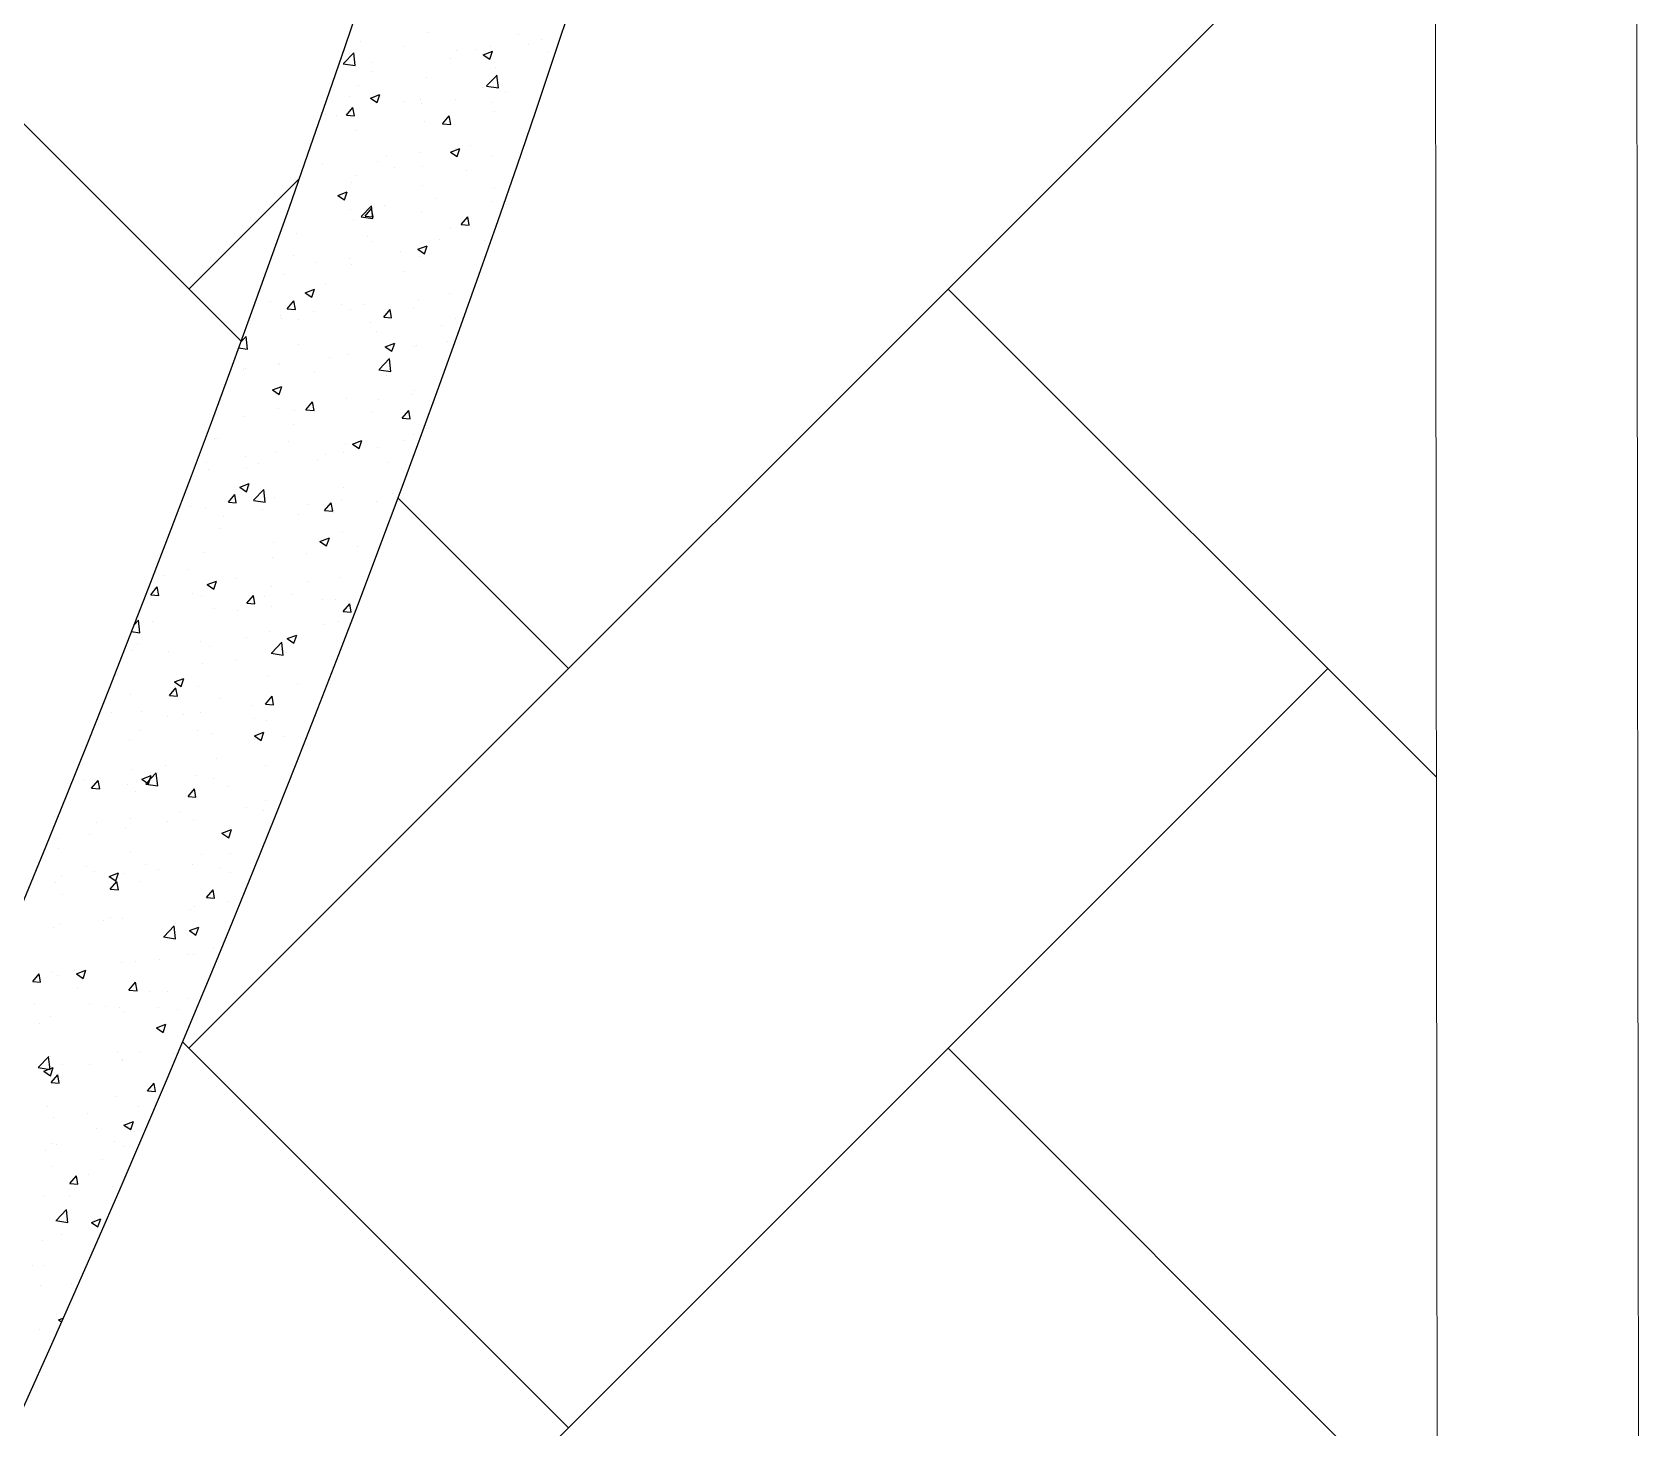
# Model space of a CAD drawing. Header units: millimetres. Extents: x 331487 to 517269, y 198509 to 399936.
# Drawn here: x 420176 to 421379, y 367043 to 368083 of the extents above; entities that cross this region are included whole.
import ezdxf

# ---------------------------------------------------------------- set-up
doc = ezdxf.new("R2010")
doc.units = ezdxf.units.MM
doc.header["$MEASUREMENT"] = 0
doc.layers.add('BEAM', color=1, linetype='Continuous', lineweight=5)
doc.layers.add('COLUMN', color=6, linetype='Continuous')

msp = doc.modelspace()

# ---------------------------------------------------------------- linework, layer by layer
at = {"layer": 'BEAM', "ltscale": 750}
for p, q in [((421216.4, 372289.2), (421228.9, 362081.5)), ((421366.4, 372289.4), (421378.9, 362081.7))]:
    msp.add_line(p, q, dxfattribs=at)
at = {"layer": 'BEAM', "color": 253, "linetype": 'Continuous', "ltscale": 750}
for p, q in [((420331.6, 367853), (419735.5, 368449)), ((420292.7, 367326.1), (421141.3, 368174.6)), ((420292.7, 367891.8), (420374.9, 367973.9)), ((421222.2, 367528), (420858.4, 367891.8)), ((420575.6, 367609), (420448.4, 367736.1)), ((420292.7, 366760.4), (421141.3, 367609)), ((420575.6, 367043.3), (420288.1, 367330.8)), ((421222.9, 366961.6), (420858.4, 367326.1))]:
    msp.add_line(p, q, dxfattribs=at)
at = {"layer": 'COLUMN', "color": 2, "linetype": 'Continuous'}
for p, q in [((420470.8, 368082.8), (420470.8, 368082.8)), ((420538.7, 368081.8), (420538.7, 368081.8)), ((420407.9, 368059.8), (420415.7, 368067.9)), ((420416.7, 368058.3), (420415.6, 368067.8)), ((420420.3, 368076.4), (420420.3, 368076.4)), ((420453, 368072.8), (420453, 368072.8)), ((420492.4, 368069.3), (420492.4, 368069.3)), ((420506.4, 368070.6), (420506.4, 368070.6)), ((420512.1, 368066.4), (420519.1, 368069.1)), ((420512.1, 368066.4), (420517, 368063)), ((420517, 368063), (420519, 368069.1)), ((420517.5, 368072.6), (420517.5, 368072.6)), ((420545.9, 368073.8), (420545.9, 368073.8)), ((420555.3, 368077.5), (420555.3, 368077.5)), ((420559.8, 368068.3), (420559.8, 368068.3)), ((420407.8, 368059.7), (420416.7, 368058.3)), ((420429.3, 368060.9), (420429.3, 368060.9)), ((420429.3, 368053.8), (420429.3, 368053.8)), ((420487.6, 368063.8), (420487.6, 368063.8)), ((420521.5, 368057.1), (420521.5, 368057.1)), ((420419.1, 368043.2), (420419.1, 368043.2)), ((420469.6, 368049.6), (420469.6, 368049.6)), ((420511.5, 368041.8), (420511.5, 368041.8)), ((420514.5, 368043.1), (420523.4, 368041.7)), ((420514.6, 368043.2), (420522.4, 368051.3)), ((420523.4, 368041.7), (420522.3, 368051.2)), ((420412.1, 368035.4), (420412.1, 368035.4)), ((420428, 368034.1), (420435, 368036.8)), ((420428, 368034.1), (420433, 368030.8)), ((420433, 368030.8), (420435, 368036.8)), ((420453.2, 368031.8), (420453.2, 368031.8)), ((420465.4, 368033.2), (420465.4, 368033.2)), ((420466.1, 368029.8), (420466.1, 368029.8)), ((420491.2, 368033.1), (420491.2, 368033.1)), ((420518.8, 368030.9), (420518.8, 368030.9)), ((420529, 368038.1), (420529, 368038.1)), ((420394.9, 368021.8), (420394.9, 368021.8)), ((420403, 368021.5), (420403, 368021.5)), ((420410.1, 368021.3), (420414.9, 368027)), ((420410.1, 368021.3), (420416.1, 368020.8)), ((420416.1, 368020.8), (420414.9, 368027)), ((420481.8, 368015), (420486.7, 368020.8)), ((420487.8, 368014.5), (420486.7, 368020.8)), ((420520.3, 368023.8), (420520.3, 368023.8)), ((420417.8, 368009.9), (420417.8, 368009.9)), ((420468.4, 368016.3), (420468.4, 368016.3)), ((420481.8, 368015), (420487.8, 368014.5)), ((420464.8, 367993.7), (420464.8, 367993.7)), ((420487.7, 367993.9), (420494.7, 367996.6)), ((420487.7, 367993.9), (420492.7, 367990.5)), ((420491.4, 367996.8), (420491.4, 367996.8)), ((420492.7, 367990.5), (420494.7, 367996.6)), ((420502.7, 367998.7), (420502.7, 367998.7)), ((420392.6, 367984.3), (420392.6, 367984.3)), ((420433.1, 367986.8), (420433.1, 367986.8)), ((420439.8, 367990.4), (420439.8, 367990.4)), ((420446, 367982.1), (420446, 367982.1)), ((420467.1, 367983), (420467.1, 367983)), ((420519.1, 367990.5), (420519.1, 367990.5)), ((420413.7, 367970.9), (420413.7, 367970.9)), ((420416.6, 367976.6), (420416.6, 367976.6)), ((420499.4, 367979.8), (420499.4, 367979.8)), ((420403.7, 367961.6), (420410.7, 367964.3)), ((420403.7, 367961.6), (420408.7, 367958.3)), ((420408.7, 367958.3), (420410.7, 367964.3)), ((420467.1, 367968.6), (420467.1, 367968.6)), ((420476.4, 367959.2), (420476.4, 367959.2)), ((420520.4, 367966.4), (420520.4, 367966.4)), ((420413.5, 367950.9), (420413.5, 367950.9)), ((420421.1, 367945.7), (420429.9, 367944.3)), ((420421.2, 367945.8), (420428.9, 367953.9)), ((420424, 367946.1), (420428.8, 367951.8)), ((420424, 367946.1), (420430, 367945.6)), ((420429.9, 367944.3), (420428.8, 367953.8)), ((420430, 367945.6), (420428.8, 367951.8)), ((420438.5, 367954.2), (420438.5, 367954.2)), ((420465.9, 367949.7), (420465.9, 367949.7)), ((420495.7, 367939.8), (420500.5, 367945.6)), ((420501.7, 367939.3), (420500.5, 367945.5)), ((420517.9, 367957.2), (420517.9, 367957.2)), ((420364.1, 367936.2), (420364.1, 367936.2)), ((420372.7, 367933.5), (420372.7, 367933.5)), ((420415.4, 367943.3), (420415.4, 367943.3)), ((420487.3, 367937.2), (420487.3, 367937.2)), ((420495.7, 367939.8), (420501.7, 367939.3)), ((420426.1, 367931.2), (420426.1, 367931.2)), ((420429, 367927.2), (420429, 367927.2)), ((420463.4, 367921.4), (420470.4, 367924)), ((420463.4, 367921.4), (420468.4, 367918)), ((420468.4, 367918), (420470.4, 367924)), ((420479.5, 367929), (420479.5, 367929)), ((420513.3, 367928.1), (420513.3, 367928.1)), ((420370.6, 367917.1), (420370.6, 367917.1)), ((420387.2, 367911.5), (420387.2, 367911.5)), ((420412.2, 367914.8), (420412.2, 367914.8)), ((420414.2, 367910), (420414.2, 367910)), ((420450.1, 367919.8), (420450.1, 367919.8)), ((420464.7, 367916.4), (420464.7, 367916.4)), ((420511.2, 367915.2), (420511.2, 367915.2)), ((420362.9, 367903), (420362.9, 367903)), ((420452.9, 367905.2), (420452.9, 367905.2)), ((420379.4, 367889.1), (420386.4, 367891.8)), ((420379.4, 367889.1), (420384.3, 367885.7)), ((420384.3, 367885.7), (420386.4, 367891.8)), ((420394.6, 367895.2), (420394.6, 367895.2)), ((420487, 367888.6), (420487, 367888.6)), ((420353.2, 367882.4), (420353.2, 367882.4)), ((420366.1, 367877.1), (420371, 367882.9)), ((420366.1, 367877.1), (420372.1, 367876.6)), ((420372.1, 367876.6), (420371, 367882.9)), ((420385.9, 367875.3), (420385.9, 367875.3)), ((420406.6, 367880.1), (420406.6, 367880.1)), ((420413, 367876.7), (420413, 367876.7)), ((420423.8, 367880.3), (420423.8, 367880.3)), ((420437.9, 367870.9), (420442.7, 367876.6)), ((420443.8, 367870.3), (420442.7, 367876.6)), ((420460, 367877.9), (420460, 367877.9)), ((420463.5, 367883.1), (420463.5, 367883.1)), ((420360.9, 367872.1), (420360.9, 367872.1)), ((420361.6, 367869.7), (420361.6, 367869.7)), ((420374.3, 367869), (420374.3, 367869)), ((420427.7, 367866.7), (420427.7, 367866.7)), ((420437.9, 367870.9), (420443.8, 367870.3)), ((420481.1, 367864.5), (420481.1, 367864.5)), ((420491.1, 367870.2), (420491.1, 367870.2)), ((420331.3, 367852.1), (420335.5, 367856.5)), ((420336.5, 367846.9), (420335.4, 367856.4)), ((420374.5, 367850.2), (420374.5, 367850.2)), ((420432.8, 367860.2), (420432.8, 367860.2)), ((420439.1, 367848.8), (420446.1, 367851.5)), ((420444, 367845.5), (420446.1, 367851.5)), ((420460.6, 367849.2), (420460.6, 367849.2)), ((420462.3, 367849.8), (420462.3, 367849.8)), ((420485.7, 367852.5), (420485.7, 367852.5)), ((420329.7, 367848), (420336.5, 367846.9)), ((420397.5, 367840.9), (420397.5, 367840.9)), ((420411.8, 367843.4), (420411.8, 367843.4)), ((420434.4, 367831.8), (420442.2, 367840)), ((420439.1, 367848.8), (420444, 367845.5)), ((420443.2, 367830.4), (420442.1, 367839.9)), ((420333.3, 367831.6), (420333.3, 367831.6)), ((420334.6, 367832.6), (420334.6, 367832.6)), ((420359.6, 367835.9), (420359.6, 367835.9)), ((420360.4, 367836.4), (420360.4, 367836.4)), ((420386.7, 367829.3), (420386.7, 367829.3)), ((420434.3, 367831.7), (420443.2, 367830.4)), ((420440.1, 367827.1), (420440.1, 367827.1)), ((420355, 367816.6), (420362, 367819.3)), ((420355, 367816.6), (420360, 367813.2)), ((420360, 367813.2), (420362, 367819.3)), ((420459.4, 367813.1), (420459.4, 367813.1)), ((420461.1, 367816.5), (420461.1, 367816.5)), ((420359.2, 367803.1), (420359.2, 367803.1)), ((420371.2, 367801.5), (420371.2, 367801.5)), ((420380, 367801.9), (420384.8, 367807.7)), ((420380, 367801.9), (420386, 367801.4)), ((420386, 367801.4), (420384.8, 367807.7)), ((420410.5, 367810.1), (420410.5, 367810.1)), ((420434.3, 367809.8), (420434.3, 367809.8)), ((420451.7, 367795.6), (420456.6, 367801.4)), ((420457.7, 367795.1), (420456.6, 367801.4)), ((420333.3, 367796.5), (420333.3, 367796.5)), ((420370.4, 367790.5), (420370.4, 367790.5)), ((420428.7, 367800.5), (420428.7, 367800.5)), ((420451.7, 367795.6), (420457.7, 367795.1)), ((420312, 367780.5), (420312, 367780.5)), ((420313.8, 367780.5), (420313.8, 367780.5)), ((420367.2, 367778.2), (420367.2, 367778.2)), ((420414.7, 367776.3), (420421.7, 367779)), ((420419.7, 367773), (420421.7, 367779)), ((420452.6, 367778.6), (420452.6, 367778.6)), ((420459.8, 367783.2), (420459.8, 367783.2)), ((420334.9, 367767), (420334.9, 367767)), ((420358, 367769.8), (420358, 367769.8)), ((420394.3, 367768.6), (420394.3, 367768.6)), ((420408, 367770.3), (420408, 367770.3)), ((420409.3, 367776.8), (420409.3, 367776.8)), ((420414.7, 367776.3), (420419.7, 367773)), ((420420.6, 367776), (420420.6, 367776)), ((420433.1, 367773.6), (420433.1, 367773.6)), ((420306, 367762.3), (420306, 367762.3)), ((420307, 367757), (420307, 367757)), ((420336, 367758.5), (420336, 367758.5)), ((420344.9, 367762), (420344.9, 367762)), ((420388.3, 367764.8), (420388.3, 367764.8)), ((420441.7, 367762.5), (420441.7, 367762.5)), ((420330.7, 367744.1), (420337.7, 367746.8)), ((420330.7, 367744.1), (420335.7, 367740.7)), ((420335.7, 367740.7), (420337.7, 367746.8)), ((420340.9, 367734.4), (420348.7, 367742.5)), ((420349.7, 367732.9), (420348.6, 367742.4)), ((420408.1, 367743.6), (420408.1, 367743.6)), ((420294, 367729.6), (420294, 367729.6)), ((420304.8, 367729), (420304.8, 367729)), ((420322.2, 367733), (420327, 367738.7)), ((420322.2, 367733), (420328.1, 367732.5)), ((420328.1, 367732.4), (420327, 367738.7)), ((420340.8, 367734.3), (420349.7, 367732.9)), ((420356.8, 367736.5), (420356.8, 367736.5)), ((420381.7, 367730.9), (420381.7, 367730.9)), ((420393.9, 367726.7), (420398.7, 367732.4)), ((420399.9, 367726.2), (420398.7, 367732.4)), ((420406.8, 367734.2), (420406.8, 367734.2)), ((420432.5, 367733.6), (420432.5, 367733.6)), ((420444.6, 367739.2), (420444.6, 367739.2)), ((420318.6, 367722.6), (420318.6, 367722.6)), ((420347.3, 367727.4), (420347.3, 367727.4)), ((420374.2, 367723.6), (420374.2, 367723.6)), ((420393.9, 367726.7), (420399.9, 367726.2)), ((420400.7, 367725.1), (420400.7, 367725.1)), ((420315.9, 367713.5), (420315.9, 367713.5)), ((420390.4, 367703.8), (420397.4, 367706.5)), ((420395.4, 367700.5), (420397.4, 367706.5)), ((420406.9, 367710.3), (420406.9, 367710.3)), ((420303.6, 367695.7), (420303.6, 367695.7)), ((420355.6, 367703.2), (420355.6, 367703.2)), ((420380.5, 367694.7), (420380.5, 367694.7)), ((420390.4, 367703.8), (420395.4, 367700.5)), ((420418.3, 367699.7), (420418.3, 367699.7)), ((420292.3, 367683.1), (420292.3, 367683.1)), ((420355.4, 367691.4), (420355.4, 367691.4)), ((420264.3, 367664), (420269.1, 367669.8)), ((420270.3, 367663.5), (420269.1, 367669.8)), ((420274.5, 367678.5), (420274.5, 367678.5)), ((420306.4, 367671.6), (420313.4, 367674.2)), ((420306.4, 367671.6), (420311.3, 367668.2)), ((420311.3, 367668.2), (420313.4, 367674.2)), ((420327.9, 367676.3), (420327.9, 367676.3)), ((420354.3, 367669.9), (420354.3, 367669.9)), ((420381.2, 367674), (420381.2, 367674)), ((420405.7, 367677), (420405.7, 367677)), ((420264.3, 367664), (420270.3, 367663.5)), ((420295.6, 367665.1), (420295.6, 367665.1)), ((420302.4, 367662.4), (420302.4, 367662.4)), ((420336, 367657.8), (420340.9, 367663.5)), ((420336, 367657.8), (420342, 367657.2)), ((420342, 367657.2), (420340.9, 367663.5)), ((420348.9, 367662.9), (420348.9, 367662.9)), ((420370.1, 367663.9), (420370.1, 367663.9)), ((420392, 367660.3), (420392, 367660.3)), ((420402.3, 367660.6), (420402.3, 367660.6)), ((420407.8, 367651.5), (420412.6, 367657.2)), ((420413.7, 367650.9), (420412.6, 367657.2)), ((420251.9, 367641.7), (420255.3, 367645.1)), ((420256.3, 367635.5), (420255.2, 367645)), ((420311.7, 367653.9), (420311.7, 367653.9)), ((420329.1, 367652), (420329.1, 367652)), ((420354.1, 367655.3), (420354.1, 367655.3)), ((420407.8, 367651.5), (420413.7, 367651)), ((420249.9, 367636.5), (420256.3, 367635.5)), ((420253.4, 367643.9), (420253.4, 367643.9)), ((420266, 367643.7), (420266, 367643.7)), ((420353.1, 367636.6), (420353.1, 367636.6)), ((420366.1, 367631.3), (420373.1, 367634)), ((420371, 367627.9), (420373.1, 367634)), ((420394, 367641.9), (420394, 367641.9)), ((420404.5, 367643.7), (420404.5, 367643.7)), ((420250.7, 367622.7), (420250.7, 367622.7)), ((420254.6, 367627.7), (420254.6, 367627.7)), ((420277.4, 367621.9), (420277.4, 367621.9)), ((420301.2, 367629.1), (420301.2, 367629.1)), ((420308, 367625.5), (420308, 367625.5)), ((420335.7, 367631.9), (420335.7, 367631.9)), ((420354.2, 367620.5), (420362, 367628.6)), ((420361.4, 367623.2), (420361.4, 367623.2)), ((420363, 367619), (420361.9, 367628.5)), ((420365.7, 367620.8), (420365.7, 367620.8)), ((420366.1, 367631.3), (420371, 367627.9)), ((420302.8, 367612.6), (420302.8, 367612.6)), ((420327.8, 367615.9), (420327.8, 367615.9)), ((420354.1, 367620.4), (420363, 367619)), ((420239.7, 367604.2), (420239.7, 367604.2)), ((420282, 367599), (420289, 367601.7)), ((420282, 367599), (420287, 367595.7)), ((420287, 367595.7), (420289, 367601.7)), ((420351.9, 367603.4), (420351.9, 367603.4)), ((420373.9, 367596.9), (420373.9, 367596.9)), ((420249.5, 367589.5), (420249.5, 367589.5)), ((420278.2, 367588.8), (420283, 367594.6)), ((420278.2, 367588.8), (420284.2, 367588.3)), ((420284.2, 367588.3), (420283, 367594.5)), ((420300, 367595.9), (420300, 367595.9)), ((420315.6, 367586.9), (420315.6, 367586.9)), ((420349.9, 367582.5), (420354.7, 367588.3)), ((420355.9, 367582), (420354.7, 367588.3)), ((420235.1, 367576.6), (420235.1, 367576.6)), ((420257.3, 367576.9), (420257.3, 367576.9)), ((420276.5, 367573.1), (420276.5, 367573.1)), ((420288.5, 367574.4), (420288.5, 367574.4)), ((420301.5, 367576.4), (420301.5, 367576.4)), ((420339.4, 367581.4), (420339.4, 367581.4)), ((420349.9, 367582.5), (420355.9, 367582)), ((420256.2, 367563.2), (420256.2, 367563.2)), ((420298.8, 367562.6), (420298.8, 367562.6)), ((420309.6, 367560.9), (420309.6, 367560.9)), ((420341.7, 367558.8), (420348.7, 367561.5)), ((420341.9, 367572.1), (420341.9, 367572.1)), ((420346.7, 367555.4), (420348.7, 367561.5)), ((420350.7, 367570.1), (420350.7, 367570.1)), ((420248.2, 367556.2), (420248.2, 367556.2)), ((420341.7, 367558.8), (420346.7, 367555.4)), ((420363, 367558.7), (420363, 367558.7)), ((420376.3, 367550.3), (420376.3, 367550.3)), ((420275.2, 367537), (420275.2, 367537)), ((420313.1, 367542), (420313.1, 367542)), ((420349.5, 367536.8), (420349.5, 367536.8)), ((420369.8, 367537.3), (420369.8, 367537.3)), ((420215.2, 367525.8), (420215.2, 367525.8)), ((420220.3, 367519.9), (420225.2, 367525.6)), ((420226.3, 367519.3), (420225.2, 367525.6)), ((420250.2, 367533.7), (420250.2, 367533.7)), ((420257.7, 367526.5), (420264.7, 367529.2)), ((420257.7, 367526.5), (420262.7, 367523.2)), ((420260.7, 367523), (420268.5, 367531.2)), ((420262.7, 367523.2), (420264.7, 367529.2)), ((420269.5, 367521.6), (420268.4, 367531.1)), ((420297.5, 367529.3), (420297.5, 367529.3)), ((420311.4, 367527.2), (420311.4, 367527.2)), ((420220.3, 367519.9), (420226.3, 367519.3)), ((420247, 367522.9), (420247, 367522.9)), ((420253.1, 367517.2), (420253.1, 367517.2)), ((420260.6, 367522.9), (420269.5, 367521.6)), ((420268.6, 367523.5), (420268.6, 367523.5)), ((420292.1, 367513.6), (420296.9, 367519.3)), ((420292.1, 367513.6), (420298, 367513.1)), ((420298, 367513.1), (420296.9, 367519.3)), ((420322, 367521.3), (420322, 367521.3)), ((420286.8, 367502.5), (420286.8, 367502.5)), ((420335.4, 367505.3), (420335.4, 367505.3)), ((420348.3, 367503.5), (420348.3, 367503.5)), ((420349.9, 367510.8), (420349.9, 367510.8)), ((420223.9, 367494.2), (420223.9, 367494.2)), ((420245.8, 367489.6), (420245.8, 367489.6)), ((420248.9, 367497.5), (420248.9, 367497.5)), ((420277.1, 367495.3), (420277.1, 367495.3)), ((420296.3, 367496), (420296.3, 367496)), ((420317.4, 367486.3), (420324.4, 367489)), ((420322.4, 367482.9), (420324.4, 367489)), ((420194.5, 367482.5), (420194.5, 367482.5)), ((420218.8, 367485.3), (420218.8, 367485.3)), ((420317.4, 367486.3), (420322.4, 367482.9)), ((420195.7, 367474.7), (420195.7, 367474.7)), ((420249.1, 367472.4), (420249.1, 367472.4)), ((420302.5, 367470.2), (420302.5, 367470.2)), ((420323.6, 367471.4), (420323.6, 367471.4)), ((420197.6, 367454.8), (420197.6, 367454.8)), ((420216.8, 367461.2), (420216.8, 367461.2)), ((420222.6, 367458.1), (420222.6, 367458.1)), ((420233.4, 367454), (420240.4, 367456.7)), ((420233.4, 367454), (420238.4, 367450.7)), ((420238.3, 367450.7), (420240.4, 367456.7)), ((420244.6, 367456.3), (420244.6, 367456.3)), ((420260.5, 367463.1), (420260.5, 367463.1)), ((420270.2, 367459), (420270.2, 367459)), ((420295.1, 367462.7), (420295.1, 367462.7)), ((420315.3, 367460.3), (420315.3, 367460.3)), ((420323.6, 367456.7), (420323.6, 367456.7)), ((420193.2, 367449.3), (420193.2, 367449.3)), ((420198.6, 367440.3), (420198.6, 367440.3)), ((420234.2, 367444.6), (420239, 367450.4)), ((420234.2, 367444.6), (420240.2, 367444.1)), ((420240.2, 367444.1), (420239, 367450.4)), ((420257, 367450.3), (420257, 367450.3)), ((420305.9, 367438.4), (420310.8, 367444.1)), ((420311.9, 367437.8), (420310.8, 367444.1)), ((420293.9, 367429.4), (420293.9, 367429.4)), ((420297.3, 367432), (420297.3, 367432)), ((420305.9, 367438.4), (420311.9, 367437.9)), ((420322.4, 367435.2), (420322.4, 367435.2)), ((420196.3, 367418.7), (420196.3, 367418.7)), ((420229.2, 367421.6), (420229.2, 367421.6)), ((420234.2, 367423.6), (420234.2, 367423.6)), ((420243.4, 367423), (420243.4, 367423)), ((420274, 367409.1), (420281.8, 367417.2)), ((420282.8, 367407.6), (420281.7, 367417.1)), ((420282.6, 367419.3), (420282.6, 367419.3)), ((420293.1, 367413.8), (420300.1, 367416.4)), ((420298, 367410.4), (420300.1, 367416.4)), ((420192, 367416), (420192, 367416)), ((420273.9, 367409), (420282.8, 367407.6)), ((420293.1, 367413.8), (420298, 367410.4)), ((420271, 367392.5), (420271, 367392.5)), ((420292.7, 367396.1), (420292.7, 367396.1)), ((420296.1, 367395.8), (420296.1, 367395.8)), ((420311.2, 367400.6), (420311.2, 367400.6)), ((420176.4, 367375.7), (420181.2, 367381.4)), ((420182.3, 367375.2), (420181.2, 367381.4)), ((420190.8, 367382.7), (420190.8, 367382.7)), ((420194.5, 367380.6), (420194.5, 367380.6)), ((420207.9, 367384.2), (420207.9, 367384.2)), ((420209, 367381.5), (420216, 367384.2)), ((420209, 367381.5), (420214, 367378.1)), ((420214, 367378.1), (420216, 367384.2)), ((420242.2, 367389.7), (420242.2, 367389.7)), ((420252.8, 367390.6), (420252.8, 367390.6)), ((420176.4, 367375.7), (420182.3, 367375.2)), ((420209.8, 367370.5), (420209.8, 367370.5)), ((420248.1, 367369.4), (420252.9, 367375.2)), ((420248.1, 367369.4), (420254.1, 367368.9)), ((420254.1, 367368.9), (420252.9, 367375.2)), ((420263.1, 367368.2), (420263.1, 367368.2)), ((420276.8, 367368.7), (420276.8, 367368.7)), ((420177.5, 367359.3), (420177.5, 367359.3)), ((420218.5, 367358.6), (420218.5, 367358.6)), ((420230.8, 367357.1), (420230.8, 367357.1)), ((420240.9, 367356.4), (420240.9, 367356.4)), ((420269.8, 367356.4), (420269.8, 367356.4)), ((420291.5, 367362.8), (420291.5, 367362.8)), ((420181.6, 367344.8), (420181.6, 367344.8)), ((420189.6, 367349.4), (420189.6, 367349.4)), ((420244.7, 367353.1), (420244.7, 367353.1)), ((420284.2, 367354.8), (420284.2, 367354.8)), ((420268.7, 367341.2), (420275.7, 367343.9)), ((420268.7, 367341.2), (420273.7, 367337.9)), ((420273.7, 367337.9), (420275.7, 367343.9)), ((420239.7, 367323.1), (420239.7, 367323.1)), ((420256.7, 367323.6), (420256.7, 367323.6)), ((420281.3, 367321.9), (420281.3, 367321.9)), ((420180.4, 367311.6), (420189.3, 367310.2)), ((420180.5, 367311.7), (420188.3, 367319.8)), ((420184.7, 367309), (420191.7, 367311.7)), ((420184.7, 367309), (420189.7, 367305.6)), ((420189.3, 367310.2), (420188.2, 367319.7)), ((420188.4, 367316.1), (420188.4, 367316.1)), ((420189.7, 367305.6), (420191.7, 367311.7)), ((420189.9, 367319.7), (420189.9, 367319.7)), ((420198.3, 367313.6), (420198.3, 367313.6)), ((420218.4, 367313.6), (420218.4, 367313.6)), ((420243.2, 367317.4), (420243.2, 367317.4)), ((420243.4, 367316.9), (420243.4, 367316.9)), ((420190.2, 367300.5), (420195.1, 367306.2)), ((420190.2, 367300.5), (420196.2, 367300)), ((420196.2, 367300), (420195.1, 367306.2)), ((420262, 367294.2), (420266.8, 367300)), ((420267.9, 367293.7), (420266.8, 367299.9)), ((420238.5, 367289.8), (420238.5, 367289.8)), ((420262, 367294.2), (420267.9, 367293.7)), ((420187.2, 367282.8), (420187.2, 367282.8)), ((420192.1, 367274.2), (420192.1, 367274.2)), ((420217.1, 367277.5), (420217.1, 367277.5)), ((420255, 367282.5), (420255, 367282.5)), ((420223.8, 367266.3), (420223.8, 367266.3)), ((420244.4, 367268.7), (420251.4, 367271.4)), ((420244.4, 367268.7), (420249.4, 367265.4)), ((420249.4, 367265.4), (420251.4, 367271.4)), ((420252.5, 367264), (420252.5, 367264)), ((420186, 367249.5), (420186, 367249.5)), ((420191.5, 367255.1), (420191.5, 367255.1)), ((420194.2, 367254), (420194.2, 367254)), ((420237.3, 367256.6), (420237.3, 367256.6)), ((420244.9, 367252.9), (420244.9, 367252.9)), ((420190.8, 367238), (420190.8, 367238)), ((420228.7, 367243), (420228.7, 367243)), ((420204.1, 367225.3), (420208.9, 367231)), ((420204.1, 367225.3), (420210.1, 367224.7)), ((420210.1, 367224.7), (420208.9, 367231)), ((420218.2, 367232), (420218.2, 367232)), ((420184.7, 367216.2), (420184.7, 367216.2)), ((420203.9, 367215.5), (420203.9, 367215.5)), ((420236.1, 367223.3), (420236.1, 367223.3)), ((420193.8, 367197.7), (420201.6, 367205.8)), ((420202.6, 367196.2), (420201.5, 367205.7)), ((420202.4, 367203.6), (420202.4, 367203.6)), ((420193.7, 367197.6), (420202.6, 367196.2)), ((420220.1, 367196.2), (420227.1, 367198.9)), ((420220.1, 367196.2), (420225, 367192.9)), ((420225, 367192.9), (420227.1, 367198.9)), ((420183.5, 367182.9), (420183.5, 367182.9)), ((420198.1, 367187), (420198.1, 367187)), ((420176.1, 367164.1), (420176.1, 367164.1)), ((420184.4, 367164.4), (420184.4, 367164.4)), ((420182.3, 367149.6), (420182.3, 367149.6)), ((420205.5, 367150.9), (420205.5, 367150.9)), ((420181.1, 367116.4), (420181.1, 367116.4)), ((420193.9, 367127.3), (420193.9, 367127.3)), ((420195.7, 367123.7), (420199.2, 367125)), ((420195.7, 367123.7), (420197.9, 367122.2)), ((420179.9, 367083.1), (420179.9, 367083.1))]:
    msp.add_line(p, q, dxfattribs=at)
at = {"layer": 'COLUMN'}
for radius in [10508.3, 10658.3]:
    msp.add_arc((410459.2, 371453), radius, 298.48297, 358.12405, dxfattribs=at)

doc.saveas('drawing.dxf')
